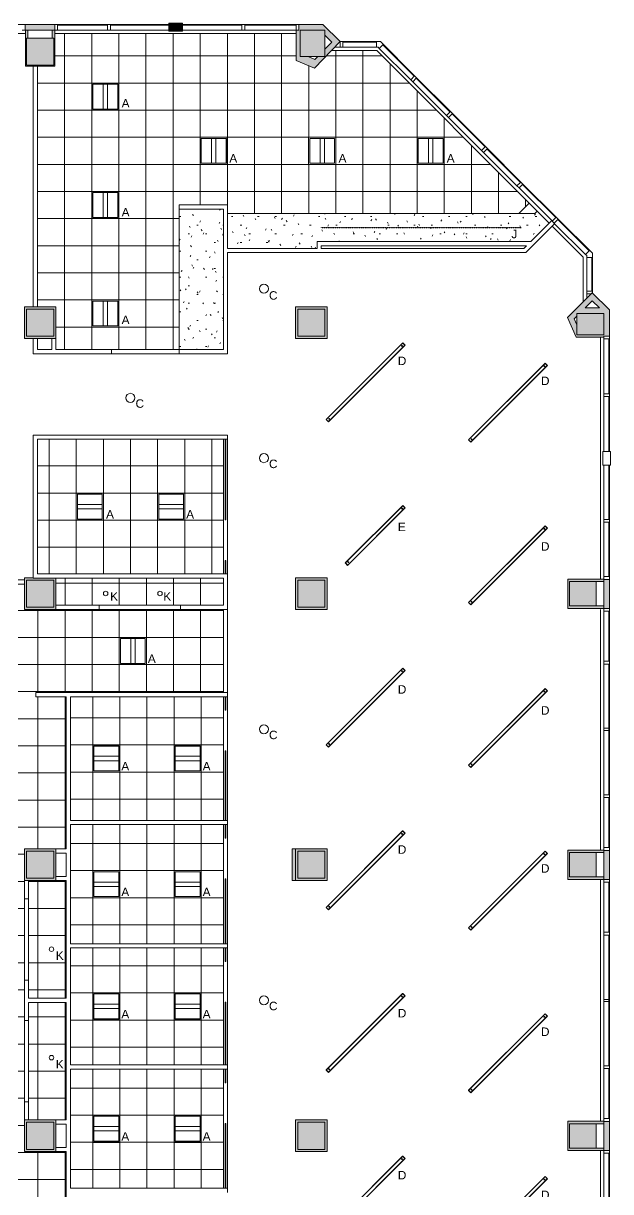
# Model space of a CAD drawing. Header units: inches. Extents: x -1101 to 2979, y -461 to 1753.
# Drawn here: x 830 to 1349, y 719 to 1753 of the extents above; entities that cross this region are included whole.
import ezdxf

# ---------------------------------------------------------------- set-up
doc = ezdxf.new("R2010")
doc.units = ezdxf.units.IN
doc.header["$MEASUREMENT"] = 0
doc.linetypes.add('Dash', pattern=[0.25, 0.125, -0.125])
for name, color, linetype, lineweight in [('820 1st St NE_04_Clean_dwg _2_', 8, 'Continuous', 9), ('A-CLNG', 13, 'Continuous', 9), ('A-CLNG-PATT', 13, 'Continuous', 9), ('A-GLAZ-CURT', 52, 'Continuous', 9), ('E-LITE-EQPM', 33, 'Continuous', 9), ('E-LITE-EQPM-HDLN', 30, 'Continuous', 9), ('E-LITE-EQPM-IDEN', 33, 'Continuous', 9), ('I-WALL', 2, 'Continuous', 13), ('IRF-COLUMN', 250, 'Continuous', 9), ('IRF-COLUMN-HATCH', 250, 'Continuous', 9), ('IRF-WALL-FULL-HT', 250, 'Continuous', 9), ('IRF-WALL-FULL-HT-HATCH', 250, 'Continuous', 9), ('IRF-WINDOW', 250, 'Continuous', 9), ('S-COLS', 52, 'Continuous', 13)]:
    doc.layers.add(name, color=color, linetype=linetype, lineweight=lineweight)
doc.styles.add('Arial', font='arial.ttf', dxfattribs={"height": 7.5})
pattern_1 = [(0, (0, 0), (30.72, 7.68), [1.267, -21.773, 1.267, -21.773, -122.88]), (0, (0, 0), (30.72, 7.68), [-46.08, 1.267, -44.813, 1.267, -21.773, -53.76]), (0, (0, 0), (30.72, 7.68), [-115.2, 1.267, -14.093, 1.267, -37.133]), (120, (11.52, 3.84), (-22.011075, 22.7643), [1.267, -21.773, 1.267, -21.773, -122.88]), (120, (11.52, 3.84), (-22.011075, 22.7643), [-46.08, 1.267, -44.813, 1.267, -21.773, -53.76]), (120, (11.52, 3.84), (-22.011075, 22.7643), [-115.2, 1.267, -14.093, 1.267, -37.133]), (240, (15.36, 19.2), (-8.708925, -30.4443), [1.267, -21.773, 1.267, -21.773, -122.88]), (240, (15.36, 19.2), (-8.708925, -30.4443), [-46.08, 1.267, -44.813, 1.267, -21.773, -53.76]), (240, (15.36, 19.2), (-8.708925, -30.4443), [-115.2, 1.267, -14.093, 1.267, -37.133])]

# ---------------------------------------------------------------- blocks, each defined once
blk = doc.blocks.new('820 1st St NE_04_Clean_dwg _2_-2559314-Reflected Ceiling Plan')
at = {"layer": 'IRF-COLUMN-HATCH'}
for points in [[(1094.7, 1723.6), (1096.4, 1723.6), (1096.4, 1746.9), (1074.5, 1746.9), (1074.5, 1723.6), (1090, 1723.6)], [(1319.4, 1477.3), (1343.3, 1477.3), (1343.3, 1496.1), (1319.4, 1496.1), (1319.4, 1486.2)], [(1319.4, 1237.3), (1336.4, 1237.3), (1336.4, 1258.8), (1312.8, 1258.8), (1312.8, 1237.3), (1318.7, 1237.3)], [(1336.4, 997.3), (1336.4, 1018.8), (1312.8, 1018.8), (1312.8, 997.3)], [(1336.4, 757.3), (1336.4, 778.8), (1312.8, 778.8), (1312.8, 757.3)]]:
    blk.add_hatch(color=256, dxfattribs=at).paths.add_polyline_path(points, flags=0)
at = {"layer": 'IRF-WALL-FULL-HT-HATCH'}
for points in [[(857.3, 1747.1), (857.3, 1752.1), (831.1, 1752.1), (831.1, 1747.1), (855, 1747.1)], [(958.4, 1746.1), (970.4, 1746.1), (970.4, 1753.1), (958.4, 1753.1), (958.4, 1747.1)], [(838.3, 1715.1), (857.3, 1715.1), (857.3, 1747.1), (855, 1747.1), (855, 1740.1), (856.4, 1740.1), (856.4, 1716.1), (832.4, 1716.1), (832.4, 1740.1), (833.5, 1740.1), (833.5, 1747.1), (831.3, 1747.1), (831.3, 1715.1), (833.6, 1715.1)], [(1311.3, 1235.1), (1343.3, 1235.1), (1343.3, 1237.3), (1312.8, 1237.3), (1312.8, 1258.8), (1343.3, 1258.8), (1343.3, 1261.1), (1311.3, 1261.1), (1311.3, 1237.3)], [(1348.3, 1235.1), (1348.3, 1260.8), (1343.3, 1260.8), (1343.3, 1235.1)], [(1070.4, 994.1), (1070.4, 1022.1), (1067.4, 1022.1), (1067.4, 994.1)], [(1343.3, 1018.8), (1343.3, 1021.1), (1311.3, 1021.1), (1311.3, 1018.8), (1336.4, 1018.8)], [(1312.8, 997.3), (1312.8, 1018.8), (1311.3, 1018.8), (1311.3, 997.3)], [(1343.3, 995.1), (1348.3, 995.1), (1348.3, 1020.8), (1343.3, 1020.8), (1343.3, 997.3)], [(1311.3, 995.1), (1343.3, 995.1), (1343.3, 997.3), (1311.3, 997.3)], [(1336.4, 778.8), (1343.3, 778.8), (1343.3, 781.1), (1311.3, 781.1), (1311.3, 778.8), (1312.8, 778.8)], [(1312.8, 757.3), (1312.8, 778.8), (1311.3, 778.8), (1311.3, 757.3)], [(1343.3, 755.1), (1348.3, 755.1), (1348.3, 780.8), (1343.3, 780.8), (1343.3, 757.3)], [(1312.8, 755.1), (1343.3, 755.1), (1343.3, 757.3), (1311.3, 757.3), (1311.3, 755.1)]]:
    blk.add_hatch(color=256, dxfattribs=at).paths.add_polyline_path(points, flags=0)
h = blk.add_hatch(color=256, dxfattribs=at)
h.paths.add_polyline_path([(1087.2, 1713.4), (1109.8, 1737), (1094.7, 1752.1), (1073.4, 1752.1), (1073.4, 1747.1), (1070.9, 1747.1), (1070.9, 1720.3), (1084.9, 1714.3)], flags=0)
h.paths.add_polyline_path([(1087.5, 1721), (1081.5, 1723.6), (1074.5, 1723.6), (1074.5, 1746.9), (1096.4, 1746.9), (1096.4, 1742.5), (1102.4, 1736.5), (1096.4, 1730.2), (1096.4, 1723.6), (1090, 1723.6)], flags=0)
h = blk.add_hatch(color=256, dxfattribs=at)
h.paths.add_polyline_path([(1319.4, 1475.1), (1343.3, 1475.1), (1343.3, 1476.2), (1348.3, 1476.2), (1348.3, 1499.3), (1333, 1514.5), (1311.2, 1492.7), (1318.7, 1475.1)], flags=0)
h.paths.add_polyline_path([(1343.3, 1477.3), (1319.4, 1477.3), (1319.4, 1486.2), (1317.1, 1491.5), (1319.4, 1493.8), (1319.4, 1496.1), (1343.3, 1496.1), (1343.3, 1486.2)], flags=0)
h.paths.add_polyline_path([(1326.7, 1501.1), (1333, 1507.4), (1339.4, 1501.1), (1327, 1501.1)], flags=0)
h = blk.add_hatch(color=256, dxfattribs=at)
h.paths.add_polyline_path([(856.4, 1474.1), (858.4, 1474.1), (858.4, 1502.1), (830.4, 1502.1), (830.4, 1474.1), (854.7, 1474.1)], flags=0)
h.paths.add_polyline_path([(856.4, 1476.1), (832.4, 1476.1), (832.4, 1500.1), (856.4, 1500.1)], flags=0)
h = blk.add_hatch(color=256, dxfattribs=at)
h.paths.add_polyline_path([(1072.4, 1474.1), (1098.4, 1474.1), (1098.4, 1502.1), (1070.4, 1502.1), (1070.4, 1474.1)], flags=0)
h.paths.add_polyline_path([(1096.4, 1476.1), (1072.4, 1476.1), (1072.4, 1500.1), (1096.4, 1500.1)], flags=0)
h = blk.add_hatch(color=256, dxfattribs=at)
h.paths.add_polyline_path([(830.4, 1234.1), (858.4, 1234.1), (858.4, 1261.8), (838.3, 1261.8), (838.3, 1262.1), (830.4, 1262.1), (830.4, 1236.1)], flags=0)
h.paths.add_polyline_path([(832.4, 1236.1), (832.4, 1260.1), (856.4, 1260.1), (856.4, 1236.1)], flags=0)
h = blk.add_hatch(color=256, dxfattribs=at)
h.paths.add_polyline_path([(1072.4, 1234.1), (1098.4, 1234.1), (1098.4, 1262.1), (1070.4, 1262.1), (1070.4, 1234.1)], flags=0)
h.paths.add_polyline_path([(1096.4, 1236.1), (1072.4, 1236.1), (1072.4, 1260.1), (1096.4, 1260.1), (1096.4, 1236.6)], flags=0)
h = blk.add_hatch(color=256, dxfattribs=at)
h.paths.add_polyline_path([(856.4, 994.1), (858.4, 994.1), (858.4, 1022.1), (830.4, 1022.1), (830.4, 994.1), (834.2, 994.1)], flags=0)
h.paths.add_polyline_path([(832.4, 996.1), (832.4, 1020.1), (856.4, 1020.1), (856.4, 996.1)], flags=0)
h = blk.add_hatch(color=256, dxfattribs=at)
h.paths.add_polyline_path([(1072.4, 994.1), (1098.4, 994.1), (1098.4, 1022.1), (1070.4, 1022.1), (1070.4, 994.1)], flags=0)
h.paths.add_polyline_path([(1096.4, 996.1), (1072.4, 996.1), (1072.4, 1020.1), (1096.4, 1020.1)], flags=0)
h = blk.add_hatch(color=256, dxfattribs=at)
h.paths.add_polyline_path([(830.4, 754.1), (858.4, 754.1), (858.4, 782.1), (830.4, 782.1), (830.4, 756.1)], flags=0)
h.paths.add_polyline_path([(856.4, 756.1), (832.4, 756.1), (832.4, 780.1), (856.4, 780.1), (856.4, 777.6)], flags=0)
h = blk.add_hatch(color=256, dxfattribs=at)
h.paths.add_polyline_path([(1098.4, 754.1), (1098.4, 782.1), (1070.4, 782.1), (1070.4, 754.1), (1096.4, 754.1)], flags=0)
h.paths.add_polyline_path([(1096.4, 756.1), (1072.4, 756.1), (1072.4, 780.1), (1096.4, 780.1), (1096.4, 777.6)], flags=0)
at = {"layer": 'IRF-COLUMN', "flags": 128}
for points in [[(1096.4, 1723.6), (1096.4, 1746.9), (1074.5, 1746.9), (1074.5, 1723.6)], [(1319.4, 1496.1), (1319.4, 1477.3), (1343.3, 1477.3), (1343.3, 1496.1)], [(1312.8, 1258.8), (1312.8, 1237.3), (1336.4, 1237.3), (1336.4, 1258.8)], [(1336.4, 1018.8), (1312.8, 1018.8), (1312.8, 997.3), (1336.4, 997.3)], [(1336.4, 778.8), (1312.8, 778.8), (1312.8, 757.3), (1336.4, 757.3)]]:
    blk.add_lwpolyline(points, close=True, dxfattribs=at)
at = {"layer": 'IRF-WALL-FULL-HT'}
for p, q in [((833.5, 1740.1), (833.5, 1747.1)), ((855, 1747.1), (855, 1740.1)), ((1235.2, 1640.2), (1238.1, 1637.4)), ((842, 1474.1), (854.7, 1474.1)), ((1336.4, 1258.8), (1343.3, 1258.8)), ((1343.3, 1237.3), (1336.4, 1237.3)), ((858.4, 997.8), (858.4, 1018.3)), ((1343.3, 997.3), (1336.4, 997.3)), ((858.4, 757.8), (858.4, 778.3)), ((1343.3, 757.3), (1336.4, 757.3))]:
    blk.add_line(p, q, dxfattribs=at)
at = {"layer": 'IRF-WALL-FULL-HT', "flags": 128}
for points in [[(857.3, 1744.1), (857.3, 1752.1), (831.1, 1752.1), (831.1, 1747.1), (831.3, 1747.1), (833.5, 1747.1), (857.3, 1747.1)], [(1073.4, 1752.1), (1073.4, 1747.1), (1070.9, 1747.1), (1070.9, 1744.1)], [(1102.1, 1729), (1109.8, 1736.9), (1094.7, 1752.1), (1073.4, 1752.1)], [(831.3, 1747.1), (831.3, 1715.1), (838.3, 1715.1)], [(1096.4, 1742.5), (1102.4, 1736.5), (1096.4, 1730.2)], [(1105, 1732), (1109.8, 1732), (1109.8, 1736.9)], [(1090, 1723.6), (1087.5, 1721), (1081.5, 1723.6)], [(838.3, 1502.1), (830.4, 1502.1), (830.4, 1474.1), (838.3, 1474.1)], [(1319.4, 1486.2), (1317.1, 1491.5), (1319.4, 1493.8)], [(838.3, 1262.1), (830.4, 1262.1), (830.4, 1260.4)], [(1343.3, 1260.8), (1343.3, 1261.1), (1311.3, 1261.1), (1311.3, 1235.1), (1348.3, 1235.1), (1348.3, 1260.8), (1343.3, 1260.8), (1343.3, 1235.1), (1343.3, 1234.1)], [(1070.4, 1022.1), (1067.4, 1022.1), (1067.4, 994.1), (1070.4, 994.1)], [(1343.3, 1020.8), (1343.3, 1021.1), (1311.3, 1021.1), (1311.3, 995.1), (1348.3, 995.1), (1348.3, 1020.8), (1343.3, 1020.8), (1343.3, 1018.8), (1336.4, 1018.8)], [(1343.3, 1018.8), (1343.3, 997.3), (1343.3, 995.1)], [(1343.3, 780.8), (1343.3, 781.1), (1311.3, 781.1), (1311.3, 755.1), (1348.3, 755.1), (1348.3, 780.8), (1343.3, 780.8), (1343.3, 778.8)], [(1336.4, 778.8), (1343.3, 778.8), (1343.3, 757.3), (1343.3, 755.1)]]:
    blk.add_lwpolyline(points, dxfattribs=at)
for points in [[(970.4, 1753.1), (958.4, 1753.1), (958.4, 1746.1), (970.4, 1746.1)], [(1318.7, 1475.1), (1343.3, 1475.1), (1343.3, 1476.2), (1348.3, 1476.2), (1348.3, 1499.3), (1333, 1514.5), (1311.2, 1492.7)], [(1098.4, 1502.1), (1070.4, 1502.1), (1070.4, 1474.1), (1098.4, 1474.1)], [(1333, 1507.4), (1339.4, 1501.1), (1326.7, 1501.1)], [(1098.4, 1262.1), (1070.4, 1262.1), (1070.4, 1234.1), (1098.4, 1234.1)], [(1343.3, 1126.9), (1343.3, 1128.9), (1347.8, 1128.9), (1347.8, 1126.9)], [(1098.4, 1022.1), (1070.4, 1022.1), (1070.4, 994.1), (1098.4, 994.1)], [(1343.3, 886.9), (1343.3, 888.9), (1347.8, 888.9), (1347.8, 886.9)], [(1098.4, 782.1), (1070.4, 782.1), (1070.4, 754.1), (1098.4, 754.1)]]:
    blk.add_lwpolyline(points, close=True, dxfattribs=at)
at = {"layer": 'IRF-WINDOW'}
for p, q in [((859.8, 1751.6), (904, 1751.6)), ((906.5, 1751.6), (958.4, 1751.6)), ((970.4, 1752.1), (1023, 1752.1)), ((970.4, 1751.6), (1023, 1751.6)), ((1025.5, 1751.6), (1070.9, 1751.6)), ((617.3, 1744.1), (831.3, 1744.1)), ((906.5, 1747.1), (958.4, 1747.1)), ((970.4, 1747.1), (1023, 1747.1)), ((1112.3, 1736.5), (1142, 1736.5)), ((1147.7, 1734.1), (1175.5, 1706.3)), ((1177.2, 1704.6), (1207.1, 1674.7)), ((1207.5, 1675), (1177.6, 1704.9)), ((1208.9, 1672.9), (1238.2, 1643.6)), ((1238.6, 1643.9), (1209.3, 1673.3)), ((1240, 1641.8), (1269.6, 1612.2)), ((1297.1, 1578.4), (1268.2, 1607.3)), ((1271.4, 1610.5), (1300.7, 1581.1)), ((1301.1, 1581.5), (1271.7, 1610.8)), ((1284.3, 1586.9), (1277.3, 1593.9)), ((1302.5, 1579.4), (1330.2, 1551.6)), ((1328.1, 1545.9), (1333.1, 1545.9)), ((1332.6, 1545.9), (1332.6, 1516.1)), ((1333.1, 1516.1), (1328.1, 1516.1)), ((1328.1, 1513.6), (1332.1, 1513.6)), ((1340.3, 1261.1), (1340.3, 1475.1)), ((1347.8, 1473.7), (1347.8, 1425.1)), ((1345.5, 1425.1), (1346, 1425.1)), ((1346, 1422.6), (1345.5, 1422.6)), ((1347.8, 1422.6), (1347.8, 1373.9)), ((1347.8, 1361.9), (1347.8, 1313.9)), ((1348.3, 1263.3), (1348.3, 1361.9)), ((1345.5, 1313.9), (1346, 1313.9)), ((1346, 1311.4), (1345.5, 1311.4)), ((1347.8, 1311.4), (1347.8, 1263.3)), ((1340.3, 1021.1), (1340.3, 1234.1)), ((1347.8, 1232.6), (1347.8, 1188.3)), ((1347.8, 1185.8), (1347.8, 1070.1)), ((1348.3, 1070.1), (1348.3, 1185.8)), ((1347.8, 1067.6), (1347.8, 1023.3)), ((1348.3, 1023.3), (1348.3, 1067.6)), ((1345.5, 1023.3), (1346, 1023.3)), ((1340.3, 781.1), (1340.3, 995.1)), ((1347.8, 992.6), (1347.8, 948.3)), ((1347.8, 945.8), (1347.8, 830.1)), ((1348.3, 830.1), (1348.3, 945.8)), ((1347.8, 827.6), (1347.8, 783.3)), ((1348.3, 783.3), (1348.3, 827.6)), ((1340.3, 541.1), (1340.3, 755.1)), ((1347.8, 752.6), (1347.8, 704.5))]:
    blk.add_line(p, q, dxfattribs=at)
at = {"layer": 'IRF-WINDOW', "flags": 128}
for points in [[(828.6, 1747.1), (831.1, 1747.1), (831.1, 1752.1), (828.6, 1752.1), (779.4, 1752.1), (776.9, 1752.1), (776.9, 1747.1), (779.4, 1747.1), (779.4, 1752.1)], [(859.8, 1752.1), (857.3, 1752.1), (857.3, 1747.1), (859.8, 1747.1), (859.8, 1752.1), (904, 1752.1), (906.5, 1752.1), (958.4, 1752.1)], [(859.8, 1747.1), (904, 1747.1), (904, 1752.1)], [(904, 1747.1), (906.5, 1747.1), (906.5, 1752.1)], [(1070.9, 1747.1), (1073.4, 1747.1), (1073.4, 1752.1), (1070.9, 1752.1), (1025.5, 1752.1), (1023, 1752.1), (1023, 1747.1), (1025.5, 1747.1), (1025.5, 1752.1)], [(1025.5, 1747.1), (1070.9, 1747.1), (1070.9, 1752.1)], [(1142, 1737), (1142, 1732), (1143.5, 1732), (1144.5, 1730.9), (1148.1, 1734.5), (1144.5, 1730.9), (1143.5, 1732), (1105, 1732)], [(1175.8, 1706.7), (1145.6, 1737), (1112.3, 1737)], [(1172.3, 1703.2), (1175.8, 1706.7), (1177.6, 1704.9), (1174.1, 1701.4), (1172.3, 1703.2), (1144.5, 1730.9)], [(1203.9, 1671.5), (1207.5, 1675), (1209.3, 1673.3), (1205.7, 1669.7), (1203.9, 1671.5), (1174.1, 1701.4)], [(1240.4, 1642.2), (1238.6, 1643.9), (1235.1, 1640.4), (1205.7, 1669.7)], [(1266.4, 1609.1), (1269.9, 1612.6), (1271.7, 1610.8), (1268.2, 1607.3), (1266.4, 1609.1), (1236.8, 1638.6), (1235.1, 1640.4)], [(1269.9, 1612.6), (1240.4, 1642.2), (1236.8, 1638.6)], [(1297.5, 1577.9), (1301.1, 1581.5), (1302.8, 1579.7), (1299.3, 1576.2)], [(1325.1, 1506.6), (1325.1, 1546.1), (1297.6, 1573.6)], [(1328.1, 1509.6), (1328.1, 1516.1), (1328.1, 1545.9), (1328.1, 1547.4), (1327, 1548.4), (1330.6, 1552), (1327, 1548.4), (1299.7, 1575.7)], [(1333.1, 1514.5), (1333.1, 1516.1), (1333.1, 1549.5), (1302.8, 1579.7)], [(1348.3, 1473.7), (1348.3, 1476.2), (1343.3, 1476.2), (1343.3, 1473.7), (1343.3, 1373.9)], [(1348.3, 1373.9), (1348.3, 1473.7), (1343.3, 1473.7)], [(1343.3, 1263.3), (1343.3, 1260.8), (1348.3, 1260.8), (1348.3, 1263.3), (1343.3, 1263.3), (1343.3, 1361.9)], [(1348.3, 1232.6), (1348.3, 1235.1), (1343.3, 1235.1), (1343.3, 1232.6), (1343.3, 1188.3), (1343.3, 1185.8), (1348.3, 1185.8), (1348.3, 1188.3), (1343.3, 1188.3)], [(1348.3, 1188.3), (1348.3, 1232.6), (1343.3, 1232.6)], [(1343.3, 1070.1), (1348.3, 1070.1), (1348.3, 1067.6), (1343.3, 1067.6), (1343.3, 1070.1), (1343.3, 1185.8)], [(1343.3, 1023.3), (1343.3, 1020.8), (1348.3, 1020.8), (1348.3, 1023.3), (1343.3, 1023.3), (1343.3, 1067.6)], [(1348.3, 992.6), (1348.3, 995.1), (1343.3, 995.1), (1343.3, 992.6), (1343.3, 948.3), (1343.3, 945.8), (1348.3, 945.8), (1348.3, 948.3), (1343.3, 948.3)], [(1348.3, 948.3), (1348.3, 992.6), (1343.3, 992.6)], [(1343.3, 830.1), (1348.3, 830.1), (1348.3, 827.6), (1343.3, 827.6), (1343.3, 830.1), (1343.3, 945.8)], [(1343.3, 783.3), (1343.3, 780.8), (1348.3, 780.8), (1348.3, 783.3), (1343.3, 783.3), (1343.3, 827.6)], [(1348.3, 752.6), (1348.3, 755.1), (1343.3, 755.1), (1343.3, 752.6), (1343.3, 653.9)], [(1348.3, 653.9), (1348.3, 752.6), (1343.3, 752.6)]]:
    blk.add_lwpolyline(points, dxfattribs=at)
for points in [[(1109.8, 1732), (1112.3, 1732), (1112.3, 1737), (1109.8, 1737)], [(1343.3, 1425.1), (1343.3, 1422.6), (1348.3, 1422.6), (1348.3, 1425.1)], [(1342.3, 1373.9), (1342.3, 1361.9), (1349.3, 1361.9), (1349.3, 1373.9)], [(1343.3, 1313.9), (1343.3, 1311.4), (1348.3, 1311.4), (1348.3, 1313.9)]]:
    blk.add_lwpolyline(points, close=True, dxfattribs=at)
blk = doc.blocks.new('System Panel - Glazed-2610438-Reflected Ceiling Plan')
at = {"layer": 'A-GLAZ-CURT', "color": 10, "lineweight": 20}
for p, q in [((-28.7, -0.3), (-28.7, 0.2)), ((-28.7, 0.2), (28.7, 0.2)), ((28.7, 0.2), (28.7, -0.3)), ((28.7, -0.3), (-28.7, -0.3))]:
    blk.add_line(p, q, dxfattribs=at)
blk = doc.blocks.new('System Panel - Glazed-2610409-Reflected Ceiling Plan')
at = {"layer": 'A-GLAZ-CURT', "color": 10, "lineweight": 20}
for p, q in [((-30.75, -0.25), (-30.75, 0.25)), ((-30.75, 0.25), (30.75, 0.25)), ((30.75, 0.25), (30.75, -0.25)), ((30.75, -0.25), (-30.75, -0.25))]:
    blk.add_line(p, q, dxfattribs=at)
blk = doc.blocks.new('System Panel - Glazed-2610328-Reflected Ceiling Plan')
at = {"layer": 'A-GLAZ-CURT', "color": 10, "lineweight": 20}
for p, q in [((-6, -0.25), (-6, 0.25)), ((-6, 0.25), (6, 0.25)), ((6, 0.25), (6, -0.25)), ((6, -0.25), (-6, -0.25))]:
    blk.add_line(p, q, dxfattribs=at)
blk = doc.blocks.new('System Panel - Glazed-2610476-Reflected Ceiling Plan')
at = {"layer": 'A-GLAZ-CURT', "color": 10, "lineweight": 20}
for p, q in [((-27.8, -0.2), (-27.8, 0.3)), ((-27.8, 0.3), (27.8, 0.3)), ((27.8, 0.3), (27.8, -0.2)), ((27.8, -0.2), (-27.8, -0.2))]:
    blk.add_line(p, q, dxfattribs=at)
blk = doc.blocks.new('Concrete-Square-Column - 24 x 24-2599265-Reflected Ceiling Plan')
at = {"layer": 'S-COLS', "lineweight": 9}
blk.add_hatch(color=55, dxfattribs=at).paths.add_polyline_path([(-1, -12), (12, -12), (12, 12), (-12, 12), (-12, -12)], flags=0)
at = {"layer": 'S-COLS', "color": 10, "lineweight": 20}
for p, q in [((-12, 12), (12, 12)), ((-12, -12), (-12, 12)), ((12, 12), (12, -12)), ((12, -12), (-12, -12))]:
    blk.add_line(p, q, dxfattribs=at)
blk = doc.blocks.new('LED Flexible Strip - New Accenture N-2902728-Reflected Ceiling Plan')
at = {"layer": 'E-LITE-EQPM-HDLN', "linetype": 'Dash', "lineweight": 20}
for p, q in [((-24, 0), (-24, -0.2)), ((-24, 0), (152.9, 0)), ((-24, -0.2), (152.9, -0.2)), ((152.9, -0.2), (152.9, 0))]:
    blk.add_line(p, q, dxfattribs=at)
blk = doc.blocks.new('Linear - Suspended - New - 8_ Accenture D-2672256-Reflected Ceiling Plan')
at = {"layer": 'E-LITE-EQPM', "lineweight": 20}
for p, q in [((-48, -1.5), (-48, 1.5)), ((-48, 1.5), (48, 1.5)), ((-47.8, 1.4), (-47.8, -1.4)), ((47.8, 1.4), (-47.8, 1.4)), ((47.8, -1.4), (47.8, 1.4)), ((48, 1.5), (48, -1.5)), ((48, -1.5), (-48, -1.5)), ((-47.8, -1.4), (47.8, -1.4))]:
    blk.add_line(p, q, dxfattribs=at)
for centre, radius in [((-45.6, 0), 0.379), ((45.6, 0), 0.378)]:
    blk.add_circle(centre, radius, dxfattribs=at)
blk = doc.blocks.new('Linear - Suspended - New - 6_ Accenture E-2672748-Reflected Ceiling Plan')
at = {"layer": 'E-LITE-EQPM', "lineweight": 20}
for p, q in [((-36, -1.5), (-36, 1.5)), ((-36, 1.5), (36, 1.5)), ((-35.8, 1.4), (-35.8, -1.4)), ((35.8, 1.4), (-35.8, 1.4)), ((35.8, -1.4), (35.8, 1.4)), ((36, 1.5), (36, -1.5)), ((36, -1.5), (-36, -1.5)), ((-35.8, -1.4), (35.8, -1.4))]:
    blk.add_line(p, q, dxfattribs=at)
for centre, radius in [((-33.6, 0), 0.379), ((33.6, 0), 0.378)]:
    blk.add_circle(centre, radius, dxfattribs=at)
blk = doc.blocks.new('Rectangular Ceiling Light - Recessed - New 2_x2_ - BASKET Accenture G-2672686-Reflected Ceiling Plan')
at = {"layer": 'E-LITE-EQPM', "lineweight": 20}
for p, q in [((-12.7, -14.3), (-12.7, 9.7)), ((-12.7, 9.7), (11.3, 9.7)), ((-11.7, -13.3), (-11.7, 8.7)), ((-11.7, 8.7), (10.3, 8.7)), ((10.3, 8.7), (10.3, -13.3)), ((11.3, 9.7), (11.3, -14.3)), ((10.3, -0.4), (-11.7, -0.4)), ((10.3, -4.3), (-11.7, -4.3)), ((11.3, -14.3), (-12.7, -14.3)), ((10.3, -13.3), (-11.7, -13.3))]:
    blk.add_line(p, q, dxfattribs=at)
blk = doc.blocks.new('Pendant - Suspended - New 8_ Accenture C-2671592-Reflected Ceiling Plan')
at = {"layer": 'E-LITE-EQPM', "lineweight": 20}
blk.add_circle((0, 0), 4, dxfattribs=at)
blk = doc.blocks.new('System Panel - Glazed-2882361-Reflected Ceiling Plan')
at = {"layer": 'A-GLAZ-CURT', "color": 10, "lineweight": 20}
for p, q in [((-6, -0.25), (-6, 0.25)), ((-6, 0.25), (6, 0.25)), ((6, 0.25), (6, -0.25)), ((6, -0.25), (-6, -0.25))]:
    blk.add_line(p, q, dxfattribs=at)
blk = doc.blocks.new('System Panel - Glazed-2883163-Reflected Ceiling Plan')
at = {"layer": 'A-GLAZ-CURT', "color": 10, "lineweight": 20}
for p, q in [((-35.6, -0.2), (-35.6, 0.3)), ((-35.6, 0.3), (35.6, 0.3)), ((35.6, 0.3), (35.6, -0.2)), ((35.6, -0.2), (-35.6, -0.2))]:
    blk.add_line(p, q, dxfattribs=at)
blk = doc.blocks.new('Can Downlight - Recessed - New 4_ Accenture K-2922301-Reflected Ceiling Plan')
at = {"layer": 'E-LITE-EQPM', "lineweight": 20}
for start, end in [(360, 180), (180, 360)]:
    blk.add_arc((0, 0), 2, start, end, dxfattribs=at)

msp = doc.modelspace()

# ---------------------------------------------------------------- hatches: boundary and pattern name
at = {"layer": 'A-CLNG-PATT', "lineweight": 13}
h = msp.add_hatch(dxfattribs=at)
h.set_pattern_fill('FP_28', color=256, style=0, pattern_type=2)
h.set_pattern_definition([(0, (1058.037, 1604.17), (0, -24), []), (270, (1058.037, 1604.17), (-24, -1e-15), [])])
h.paths.add_polyline_path([(914, 1464.3), (967.5, 1464.3), (967.5, 1592.4), (1010.3, 1592.4), (1010.3, 1584.8), (1268.1, 1584.8), (1277.3, 1593.9), (1142.3, 1729), (1102.1, 1729), (1087.2, 1713.4), (1070.9, 1720.3), (1070.9, 1744.1), (857.3, 1744.1), (857.3, 1715.1), (842, 1715.1), (842, 1502.1), (858.4, 1502.1), (858.4, 1464.3), (907.5, 1464.3)], flags=0)
h.paths.add_polyline_path([(914, 1484.2), (890, 1484.2), (890, 1508.2), (914, 1508.2), (914, 1500.1)], flags=0)
h.paths.add_polyline_path([(890, 1580.2), (890, 1604.2), (914, 1604.2), (914, 1580.2)], flags=0)
h.paths.add_polyline_path([(986, 1628.2), (986, 1652.2), (1010, 1652.2), (1010, 1628.2), (988.6, 1628.2)], flags=0)
h.paths.add_polyline_path([(1178, 1628.2), (1178, 1652.2), (1202, 1652.2), (1202, 1628.2)], flags=0)
h.paths.add_polyline_path([(1087.2, 1628.2), (1082, 1628.2), (1082, 1652.2), (1106, 1652.2), (1106, 1628.2), (1087.5, 1628.2)], flags=0)
h.paths.add_polyline_path([(890, 1676.2), (890, 1700.2), (914, 1700.2), (914, 1676.2)], flags=0)
h = msp.add_hatch(dxfattribs=at)
h.set_pattern_fill('FP_26', color=256, style=0, pattern_type=2)
h.set_pattern_definition(pattern_1)
h.paths.add_polyline_path([(967.5, 1464.3), (1006.5, 1464.3), (1006.5, 1588.7), (967.5, 1588.7), (967.5, 1466.2)], flags=0)
h = msp.add_hatch(dxfattribs=at)
h.set_pattern_fill('FP_26', color=256, style=0, pattern_type=2)
h.set_pattern_definition(pattern_1)
h.paths.add_polyline_path([(1010.5, 1553.8), (1089.4, 1553.8), (1089.4, 1559.8), (1278.5, 1559.8), (1295, 1576.3), (1284.3, 1586.9), (1282.3, 1584.8), (1010.3, 1584.8), (1010.3, 1553.8)], flags=0)
h = msp.add_hatch(dxfattribs=at)
h.set_pattern_fill('FP_11', color=256, style=0, pattern_type=2)
h.set_pattern_definition([(90, (972.287, 1385.17), (24, -1e-15), []), (0, (972.287, 1385.17), (0, -24), [])])
h.paths.add_polyline_path([(861.9, 1265.6), (1006.5, 1265.6), (1006.5, 1384.8), (842, 1384.8), (842, 1265.6), (858.4, 1265.6)], flags=0)
h.paths.add_polyline_path([(972.3, 1313.2), (948.3, 1313.2), (948.3, 1337.2), (972.3, 1337.2), (972.3, 1326.4)], flags=0)
h.paths.add_polyline_path([(900.3, 1313.2), (876.3, 1313.2), (876.3, 1337.2), (900.3, 1337.2)], flags=0)
h = msp.add_hatch(dxfattribs=at)
h.set_pattern_fill('FP_23', color=256, style=0, pattern_type=2)
h.set_pattern_definition([(0, (194.412, 489.34), (0, -24), []), (270, (194.412, 489.34), (-24, -1e-15), [])])
h.paths.add_polyline_path([(818.4, 608.4), (867.5, 608.4), (867.5, 754.1), (830.4, 754.1), (830.4, 1022.1), (867.5, 1022.1), (867.5, 1156.9), (840.5, 1156.9), (840.5, 1160.6), (1006.5, 1160.6), (1006.5, 1234.1), (830.4, 1234.1), (830.4, 1256.6), (713.4, 1256.6), (713.4, 1196.2), (782.4, 1196.2), (782.4, 756.1), (713.4, 756.1), (713.4, 695.7), (756.9, 695.7), (756.9, 608.4), (804.9, 608.4)], flags=0)
h.paths.add_polyline_path([(818.4, 633.3), (794.4, 633.3), (794.4, 657.3), (818.4, 657.3)], flags=0)
h.paths.add_polyline_path([(818.4, 729.3), (794.4, 729.3), (794.4, 753.3), (818.4, 753.3), (818.4, 742.1)], flags=0)
h.paths.add_polyline_path([(867.3, 782.1), (867.5, 782.1), (867.5, 886.2), (834.2, 886.2), (834.2, 782.1), (858.4, 782.1)], flags=0)
h.paths.add_polyline_path([(804.9, 849.3), (794.4, 849.3), (794.4, 873.3), (818.4, 873.3), (818.4, 849.3)], flags=0)
h.paths.add_polyline_path([(834.2, 889.9), (867.5, 889.9), (867.5, 994.1), (834.2, 994.1), (834.2, 906)], flags=0)
h.paths.add_polyline_path([(804.2, 969.3), (794.4, 969.3), (794.4, 993.3), (818.4, 993.3), (818.4, 969.3), (804.9, 969.3)], flags=0)
h.paths.add_polyline_path([(818.4, 1089.3), (794.4, 1089.3), (794.4, 1113.3), (818.4, 1113.3)], flags=0)
h.paths.add_polyline_path([(938.4, 1185.3), (914.4, 1185.3), (914.4, 1209.3), (938.4, 1209.3), (938.4, 1186.9)], flags=0)
h.paths.add_polyline_path([(804.9, 1209.3), (794.4, 1209.3), (794.4, 1233.3), (818.4, 1233.3), (818.4, 1209.3), (805.7, 1209.3)], flags=0)
h.paths.add_polyline_path([(941.2, 1237.8), (1006.5, 1237.8), (1006.5, 1261.8), (858.4, 1261.8), (858.4, 1237.8), (896.5, 1237.8)], flags=0)
h = msp.add_hatch(dxfattribs=at)
h.set_pattern_fill('FP_5', color=256, style=0, pattern_type=2)
h.set_pattern_definition([(180, (938.912, 1090.117), (3e-15, 24), []), (90, (938.912, 1090.117), (24, -1e-15), [])])
h.paths.add_polyline_path([(871.3, 1047.4), (1006.5, 1047.4), (1006.5, 1156.9), (871.3, 1156.9), (871.3, 1058.6)], flags=0)
h.paths.add_polyline_path([(986.9, 1090.1), (962.9, 1090.1), (962.9, 1114.1), (986.9, 1114.1), (986.9, 1102.9)], flags=0)
h.paths.add_polyline_path([(914.9, 1090.1), (890.9, 1090.1), (890.9, 1114.1), (914.9, 1114.1)], flags=0)
h = msp.add_hatch(dxfattribs=at)
h.set_pattern_fill('FP_4', color=256, style=0, pattern_type=2)
h.set_pattern_definition([(180, (938.912, 978.888), (3e-15, 24), []), (90, (938.912, 978.888), (24, -1e-15), [])])
h.paths.add_polyline_path([(941.2, 938.2), (1006.5, 938.2), (1006.5, 1043.6), (871.3, 1043.6), (871.3, 938.2), (871.6, 938.2)], flags=0)
h.paths.add_polyline_path([(986.9, 978.9), (962.9, 978.9), (962.9, 1002.9), (986.9, 1002.9), (986.9, 987.6)], flags=0)
h.paths.add_polyline_path([(914.9, 978.9), (890.9, 978.9), (890.9, 1002.9), (914.9, 1002.9)], flags=0)
h = msp.add_hatch(dxfattribs=at)
h.set_pattern_fill('FP_3', color=256, style=0, pattern_type=2)
h.set_pattern_definition([(180, (938.912, 870.617), (3e-15, 24), []), (90, (938.912, 870.617), (24, -1e-15), [])])
h.paths.add_polyline_path([(941.2, 830.8), (1006.5, 830.8), (1006.5, 934.4), (871.3, 934.4), (871.3, 830.8), (907.2, 830.8)], flags=0)
h.paths.add_polyline_path([(962.9, 870.6), (962.9, 894.6), (986.9, 894.6), (986.9, 870.6)], flags=0)
h.paths.add_polyline_path([(914.9, 870.6), (890.9, 870.6), (890.9, 894.6), (914.9, 894.6), (914.9, 871.3)], flags=0)
h = msp.add_hatch(dxfattribs=at)
h.set_pattern_fill('FP_2', color=256, style=0, pattern_type=2)
h.set_pattern_definition([(180, (938.912, 762.346), (3e-15, 24), []), (90, (938.912, 762.346), (24, -1e-15), [])])
h.paths.add_polyline_path([(941.2, 721.6), (1006.5, 721.6), (1006.5, 827.1), (871.3, 827.1), (871.3, 721.6), (890.9, 721.6)], flags=0)
h.paths.add_polyline_path([(962.9, 762.3), (962.9, 786.3), (986.9, 786.3), (986.9, 762.3)], flags=0)
h.paths.add_polyline_path([(890.9, 762.3), (890.9, 786.3), (914.9, 786.3), (914.9, 762.3)], flags=0)

# ---------------------------------------------------------------- linework, layer by layer
at = {"layer": 'A-CLNG', "lineweight": 13}
for p, q in [((857.3, 1715.1), (857.3, 1744.1)), ((857.3, 1744.1), (1070.9, 1744.1)), ((1070.9, 1744.1), (1070.9, 1720.3)), ((1087.2, 1713.4), (1102.1, 1729)), ((1102.1, 1729), (1142.3, 1729)), ((1142.3, 1729), (1277.3, 1593.9)), ((1070.9, 1720.3), (1087.2, 1713.4)), ((842, 1715.1), (857.3, 1715.1)), ((890, 1700.2), (890, 1676.2)), ((914, 1700.2), (890, 1700.2)), ((914, 1676.2), (914, 1700.2)), ((890, 1676.2), (914, 1676.2)), ((986, 1652.2), (986, 1628.2)), ((1010, 1652.2), (986, 1652.2)), ((1010, 1628.2), (1010, 1652.2)), ((1082, 1652.2), (1082, 1628.2)), ((1106, 1652.2), (1082, 1652.2)), ((1106, 1628.2), (1106, 1652.2)), ((1178, 1652.2), (1178, 1628.2)), ((1202, 1652.2), (1178, 1652.2)), ((1202, 1628.2), (1202, 1652.2)), ((986, 1628.2), (1010, 1628.2)), ((1082, 1628.2), (1106, 1628.2)), ((1178, 1628.2), (1202, 1628.2)), ((890, 1604.2), (890, 1580.2)), ((914, 1604.2), (890, 1604.2)), ((914, 1580.2), (914, 1604.2)), ((1277.3, 1593.9), (1268.1, 1584.8)), ((967.5, 1464.3), (967.5, 1588.7)), ((1010.3, 1584.8), (1282.3, 1584.8)), ((1282.3, 1584.8), (1284.3, 1586.9)), ((1284.3, 1586.9), (1295, 1576.3)), ((890, 1580.2), (914, 1580.2)), ((858.4, 1502.1), (842, 1502.1)), ((858.4, 1474.1), (858.4, 1502.1)), ((890, 1508.2), (890, 1484.2)), ((914, 1508.2), (890, 1508.2)), ((914, 1484.2), (914, 1508.2)), ((890, 1484.2), (914, 1484.2)), ((900.3, 1337.2), (876.3, 1337.2)), ((876.3, 1337.2), (876.3, 1313.2)), ((900.3, 1313.2), (900.3, 1337.2)), ((972.3, 1337.2), (948.3, 1337.2)), ((948.3, 1337.2), (948.3, 1313.2)), ((972.3, 1313.2), (972.3, 1337.2)), ((876.3, 1313.2), (900.3, 1313.2)), ((948.3, 1313.2), (972.3, 1313.2)), ((830.4, 1256.6), (830.4, 1234.1)), ((858.4, 1237.8), (858.4, 1261.8)), ((830.4, 1234.1), (858.4, 1234.1)), ((914.4, 1209.3), (914.4, 1185.3)), ((938.4, 1209.3), (914.4, 1209.3)), ((938.4, 1185.3), (938.4, 1209.3)), ((914.4, 1185.3), (938.4, 1185.3)), ((914.9, 1114.1), (890.9, 1114.1)), ((890.9, 1114.1), (890.9, 1090.1)), ((914.9, 1090.1), (914.9, 1114.1)), ((986.9, 1114.1), (962.9, 1114.1)), ((962.9, 1114.1), (962.9, 1090.1)), ((986.9, 1090.1), (986.9, 1114.1)), ((890.9, 1090.1), (914.9, 1090.1)), ((962.9, 1090.1), (986.9, 1090.1)), ((858.4, 1022.1), (830.4, 1022.1)), ((830.4, 1022.1), (830.4, 994.1)), ((834.2, 994.1), (858.4, 994.1)), ((914.9, 1002.9), (890.9, 1002.9)), ((890.9, 1002.9), (890.9, 978.9)), ((914.9, 978.9), (914.9, 1002.9)), ((986.9, 1002.9), (962.9, 1002.9)), ((962.9, 1002.9), (962.9, 978.9)), ((986.9, 978.9), (986.9, 1002.9)), ((890.9, 978.9), (914.9, 978.9)), ((962.9, 978.9), (986.9, 978.9)), ((914.9, 894.6), (890.9, 894.6)), ((890.9, 894.6), (890.9, 870.6)), ((914.9, 870.6), (914.9, 894.6)), ((986.9, 894.6), (962.9, 894.6)), ((962.9, 894.6), (962.9, 870.6)), ((986.9, 870.6), (986.9, 894.6)), ((890.9, 870.6), (914.9, 870.6)), ((962.9, 870.6), (986.9, 870.6)), ((914.9, 786.3), (890.9, 786.3)), ((890.9, 786.3), (890.9, 762.3)), ((914.9, 762.3), (914.9, 786.3)), ((986.9, 786.3), (962.9, 786.3)), ((962.9, 786.3), (962.9, 762.3)), ((986.9, 762.3), (986.9, 786.3)), ((830.4, 782.1), (830.4, 754.1)), ((858.4, 782.1), (834.2, 782.1)), ((890.9, 762.3), (914.9, 762.3)), ((962.9, 762.3), (986.9, 762.3)), ((830.4, 754.1), (858.4, 754.1))]:
    msp.add_line(p, q, dxfattribs=at)
at = {"layer": 'I-WALL', "color": 10, "lineweight": 20}
for p, q in [((838.3, 1502.1), (838.3, 1715.1)), ((838.3, 1715.1), (842, 1715.1)), ((842, 1715.1), (842, 1502.1)), ((967.5, 1592.4), (1010.3, 1592.4)), ((967.5, 1588.7), (967.5, 1592.4)), ((1006.5, 1588.7), (967.5, 1588.7)), ((1006.5, 1464.3), (1006.5, 1588.7)), ((1010.3, 1592.4), (1010.3, 1553.8)), ((1299.7, 1575.7), (1274.1, 1550.1)), ((1278.5, 1559.8), (1297.1, 1578.4)), ((1297.1, 1578.4), (1299.7, 1575.7)), ((1010.3, 1553.8), (1089.4, 1553.8)), ((1089.4, 1559.8), (1278.5, 1559.8)), ((1089.4, 1553.8), (1089.4, 1559.8)), ((1274.8, 1556.1), (1093.2, 1556.1)), ((1093.2, 1556.1), (1093.2, 1553.8)), ((1093.2, 1553.8), (1272.5, 1553.8)), ((1272.5, 1553.8), (1274.8, 1556.1)), ((1010.3, 1550.1), (1010.3, 1460.5)), ((1274.1, 1550.1), (1010.3, 1550.1)), ((842, 1502.1), (838.3, 1502.1)), ((838.3, 1460.5), (838.3, 1474.1)), ((838.3, 1474.1), (842, 1474.1)), ((842, 1474.1), (842, 1464.3)), ((854.7, 1464.3), (854.7, 1474.1)), ((854.7, 1474.1), (858.4, 1474.1)), ((858.4, 1474.1), (858.4, 1464.3)), ((907.5, 1460.5), (838.3, 1460.5)), ((842, 1464.3), (854.7, 1464.3)), ((858.4, 1464.3), (907.5, 1464.3)), ((907.5, 1464.3), (907.5, 1460.5)), ((967.5, 1464.3), (1006.5, 1464.3)), ((967.5, 1460.5), (967.5, 1464.3)), ((1010.3, 1460.5), (967.5, 1460.5)), ((838.3, 1261.8), (838.3, 1388.5)), ((838.3, 1388.5), (1010.3, 1388.5)), ((1010.3, 1388.5), (1010.3, 1384.8)), ((842, 1384.8), (842, 1265.6)), ((1010.3, 1384.8), (842, 1384.8)), ((842, 1265.6), (1010.3, 1265.6)), ((1010.3, 1265.6), (1010.3, 1234.1)), ((1006.5, 1261.8), (838.3, 1261.8)), ((1006.5, 1237.8), (1006.5, 1261.8)), ((858.4, 1234.1), (858.4, 1237.8)), ((858.4, 1237.8), (896.5, 1237.8)), ((896.5, 1234.1), (858.4, 1234.1)), ((896.5, 1237.8), (896.5, 1234.1)), ((968.5, 1234.1), (968.5, 1237.8)), ((968.5, 1237.8), (1006.5, 1237.8)), ((1010.3, 1234.1), (968.5, 1234.1)), ((840.5, 1160.6), (1010.3, 1160.6)), ((840.5, 1156.9), (840.5, 1160.6)), ((1010.3, 1160.6), (1010.3, 1156.9)), ((867.5, 1156.9), (840.5, 1156.9)), ((867.5, 1022.1), (867.5, 1156.9)), ((871.3, 1156.9), (871.3, 1047.4)), ((1010.3, 1156.9), (871.3, 1156.9)), ((871.3, 1047.4), (1010.3, 1047.4)), ((1010.3, 1047.4), (1010.3, 1043.6)), ((871.3, 1043.6), (871.3, 938.2)), ((1010.3, 1043.6), (871.3, 1043.6)), ((858.4, 1018.3), (858.4, 1022.1)), ((858.4, 1022.1), (867.5, 1022.1)), ((867.5, 1018.3), (858.4, 1018.3)), ((867.5, 997.8), (867.5, 1018.3)), ((830.4, 978), (830.4, 994.1)), ((830.4, 994.1), (834.2, 994.1)), ((834.2, 994.1), (834.2, 978)), ((858.4, 994.1), (858.4, 997.8)), ((858.4, 997.8), (867.5, 997.8)), ((867.5, 994.1), (858.4, 994.1)), ((867.5, 889.9), (867.5, 994.1)), ((834.2, 978), (830.4, 978)), ((871.3, 938.2), (1010.3, 938.2)), ((871.3, 934.4), (871.3, 830.8)), ((1010.3, 934.4), (871.3, 934.4)), ((1010.3, 938.2), (1010.3, 934.4)), ((830.4, 870.1), (830.4, 906)), ((830.4, 906), (834.2, 906)), ((834.2, 906), (834.2, 889.9)), ((834.2, 889.9), (867.5, 889.9)), ((834.2, 886.2), (834.2, 870.1)), ((867.5, 886.2), (834.2, 886.2)), ((867.5, 782.1), (867.5, 886.2)), ((834.2, 870.1), (830.4, 870.1)), ((871.3, 830.8), (1010.3, 830.8)), ((1010.3, 830.8), (1010.3, 827.1)), ((871.3, 827.1), (871.3, 721.6)), ((1010.3, 827.1), (871.3, 827.1)), ((830.4, 782.1), (830.4, 798.1)), ((830.4, 798.1), (834.2, 798.1)), ((834.2, 798.1), (834.2, 782.1)), ((834.2, 782.1), (830.4, 782.1)), ((858.4, 778.3), (858.4, 782.1)), ((858.4, 782.1), (867.5, 782.1)), ((867.5, 778.3), (858.4, 778.3)), ((867.5, 757.8), (867.5, 778.3)), ((858.4, 754.1), (858.4, 757.8)), ((858.4, 757.8), (867.5, 757.8)), ((867.5, 754.1), (858.4, 754.1)), ((867.5, 608.4), (867.5, 754.1)), ((871.3, 721.6), (1010.3, 721.6)), ((1010.3, 721.6), (1010.3, 717.9))]:
    msp.add_line(p, q, dxfattribs=at)
at = {"layer": 'I-WALL'}
for p, q in [((967.5, 1464.3), (907.5, 1464.3)), ((907.5, 1460.5), (967.5, 1460.5)), ((1006.5, 1384.8), (1006.5, 1265.6)), ((1010.3, 1265.6), (1010.3, 1384.8)), ((830.4, 1260.4), (764.2, 1260.4)), ((764.2, 1256.6), (830.4, 1256.6)), ((830.4, 1260.4), (830.4, 1256.6)), ((968.5, 1237.8), (896.5, 1237.8)), ((896.5, 1234.1), (968.5, 1234.1)), ((1006.5, 1234.1), (1006.5, 1160.6)), ((1010.3, 1160.6), (1010.3, 1234.1)), ((1006.5, 1156.9), (1006.5, 1047.4)), ((1010.3, 1047.4), (1010.3, 1156.9)), ((1006.5, 1043.6), (1006.5, 938.2)), ((1010.3, 938.2), (1010.3, 1043.6)), ((830.4, 978), (830.4, 906)), ((834.2, 906), (834.2, 978)), ((1006.5, 934.4), (1006.5, 830.8)), ((1010.3, 830.8), (1010.3, 934.4)), ((830.4, 870.1), (830.4, 798.1)), ((834.2, 798.1), (834.2, 870.1)), ((1006.5, 827.1), (1006.5, 721.6)), ((1010.3, 721.6), (1010.3, 827.1))]:
    msp.add_line(p, q, dxfattribs=at)

# ---------------------------------------------------------------- block references
at = {"layer": '820 1st St NE_04_Clean_dwg _2_', "color": 250}
msp.add_blockref('820 1st St NE_04_Clean_dwg _2_-2559314-Reflected Ceiling Plan', (0, 0), dxfattribs=at)
at = {"layer": 'A-GLAZ-CURT'}
for name, p, rotation in [('System Panel - Glazed-2883163-Reflected Ceiling Plan', (1008.4, 1349.2), 89.99999999999993), ('System Panel - Glazed-2882361-Reflected Ceiling Plan', (1008.4, 1271.6), 89.99999999999993), ('System Panel - Glazed-2610328-Reflected Ceiling Plan', (1008.4, 1150.9), 89.99999999999993), ('System Panel - Glazed-2610409-Reflected Ceiling Plan', (1008.4, 1078.1), 89.99999999999993), ('System Panel - Glazed-2610328-Reflected Ceiling Plan', (1008.4, 1037.6), 89.99999999999993), ('System Panel - Glazed-2610438-Reflected Ceiling Plan', (1008.4, 966.9), 89.99999999999993), ('System Panel - Glazed-2610328-Reflected Ceiling Plan', (1008.4, 928.4), 269.9999999999999), ('System Panel - Glazed-2610476-Reflected Ceiling Plan', (1008.4, 858.6), 269.9999999999999), ('System Panel - Glazed-2610328-Reflected Ceiling Plan', (1008.4, 821.1), 89.99999999999993), ('System Panel - Glazed-2610438-Reflected Ceiling Plan', (1008.4, 750.3), 89.99999999999993)]:
    msp.add_blockref(name, p, dxfattribs=dict(at, rotation=rotation))
at = {"layer": 'E-LITE-EQPM', "lineweight": 20}
for p, rotation in [((899.7, 1688.9), 89.9999999999999), ((995.7, 1640.9), 89.9999999999999), ((1091.7, 1640.9), 89.9999999999999), ((1187.7, 1640.9), 89.9999999999999), ((899.7, 1592.9), 89.9999999999999), ((899.7, 1496.9), 89.9999999999999), ((887.6, 1322.8), 180), ((959.6, 1322.8), 180), ((924.1, 1198.1), 89.99999999999997)]:
    msp.add_blockref('Rectangular Ceiling Light - Recessed - New 2_x2_ - BASKET Accenture G-2672686-Reflected Ceiling Plan', p, dxfattribs=dict(at, rotation=rotation))
for name, p in [('LED Flexible Strip - New Accenture N-2902728-Reflected Ceiling Plan', (1117.1, 1572.2)), ('Can Downlight - Recessed - New 4_ Accenture K-2922301-Reflected Ceiling Plan', (902.4, 1248.3)), ('Can Downlight - Recessed - New 4_ Accenture K-2922301-Reflected Ceiling Plan', (950.4, 1248.3)), ('Rectangular Ceiling Light - Recessed - New 2_x2_ - BASKET Accenture G-2672686-Reflected Ceiling Plan', (903.6, 1104.5)), ('Rectangular Ceiling Light - Recessed - New 2_x2_ - BASKET Accenture G-2672686-Reflected Ceiling Plan', (975.6, 1104.5)), ('Rectangular Ceiling Light - Recessed - New 2_x2_ - BASKET Accenture G-2672686-Reflected Ceiling Plan', (903.6, 993.2)), ('Rectangular Ceiling Light - Recessed - New 2_x2_ - BASKET Accenture G-2672686-Reflected Ceiling Plan', (975.6, 993.2)), ('Can Downlight - Recessed - New 4_ Accenture K-2922301-Reflected Ceiling Plan', (854.4, 933.3)), ('Rectangular Ceiling Light - Recessed - New 2_x2_ - BASKET Accenture G-2672686-Reflected Ceiling Plan', (903.6, 885)), ('Rectangular Ceiling Light - Recessed - New 2_x2_ - BASKET Accenture G-2672686-Reflected Ceiling Plan', (975.6, 885)), ('Can Downlight - Recessed - New 4_ Accenture K-2922301-Reflected Ceiling Plan', (854.4, 837.3)), ('Rectangular Ceiling Light - Recessed - New 2_x2_ - BASKET Accenture G-2672686-Reflected Ceiling Plan', (903.6, 776.7)), ('Rectangular Ceiling Light - Recessed - New 2_x2_ - BASKET Accenture G-2672686-Reflected Ceiling Plan', (975.6, 776.7))]:
    msp.add_blockref(name, p, dxfattribs=at)
at = {"layer": 'E-LITE-EQPM', "lineweight": 20, "extrusion": (0, 0, -1)}
for name, p, rotation in [('Pendant - Suspended - New 8_ Accenture C-2671592-Reflected Ceiling Plan', (-1042.4, 1518.1), 180), ('Linear - Suspended - New - 8_ Accenture D-2672256-Reflected Ceiling Plan', (-1132.4, 1435.2), 314.9999999999998), ('Linear - Suspended - New - 8_ Accenture D-2672256-Reflected Ceiling Plan', (-1258.4, 1417.2), 314.9999999999998), ('Pendant - Suspended - New 8_ Accenture C-2671592-Reflected Ceiling Plan', (-924.3, 1421.5), 180), ('Pendant - Suspended - New 8_ Accenture C-2671592-Reflected Ceiling Plan', (-1042.4, 1368.1), 180), ('Linear - Suspended - New - 6_ Accenture E-2672748-Reflected Ceiling Plan', (-1140.9, 1299.7), 314.9999999999998), ('Linear - Suspended - New - 8_ Accenture D-2672256-Reflected Ceiling Plan', (-1258.4, 1273.2), 314.9999999999998), ('Linear - Suspended - New - 8_ Accenture D-2672256-Reflected Ceiling Plan', (-1132.4, 1147.2), 314.9999999999998), ('Linear - Suspended - New - 8_ Accenture D-2672256-Reflected Ceiling Plan', (-1258.4, 1129.2), 314.9999999999998), ('Pendant - Suspended - New 8_ Accenture C-2671592-Reflected Ceiling Plan', (-1042.4, 1128.1), 180), ('Linear - Suspended - New - 8_ Accenture D-2672256-Reflected Ceiling Plan', (-1132.4, 1003.2), 314.9999999999998), ('Linear - Suspended - New - 8_ Accenture D-2672256-Reflected Ceiling Plan', (-1258.4, 985.2), 314.9999999999998), ('Pendant - Suspended - New 8_ Accenture C-2671592-Reflected Ceiling Plan', (-1042.4, 888.1), 180), ('Linear - Suspended - New - 8_ Accenture D-2672256-Reflected Ceiling Plan', (-1132.4, 859.2), 314.9999999999998), ('Linear - Suspended - New - 8_ Accenture D-2672256-Reflected Ceiling Plan', (-1258.4, 841.2), 314.9999999999998), ('Linear - Suspended - New - 8_ Accenture D-2672256-Reflected Ceiling Plan', (-1132.4, 715.2), 314.9999999999998), ('Linear - Suspended - New - 8_ Accenture D-2672256-Reflected Ceiling Plan', (-1258.4, 697.2), 314.9999999999998)]:
    msp.add_blockref(name, p, dxfattribs=dict(at, rotation=rotation))
at = {"layer": 'S-COLS', "lineweight": 9}
for p in [(844.4, 1728.1), (844.4, 1488.1), (1084.4, 1488.1), (844.4, 1248.1), (1084.4, 1248.1), (844.4, 1008.1), (1084.4, 1008.1), (844.4, 768.1), (1084.4, 768.1)]:
    msp.add_blockref('Concrete-Square-Column - 24 x 24-2599265-Reflected Ceiling Plan', p, dxfattribs=at)

# ---------------------------------------------------------------- texts
at = {"layer": 'E-LITE-EQPM-IDEN', "char_height": 7.5, "attachment_point": 1, "style": 'Arial'}
for s, insert, width in [('A', (916.5, 1686.1), 8.787), ('A', (1011.8, 1637.3), 8.787), ('A', (1108.5, 1637.3), 8.787), ('A', (1204.2, 1637.3), 8.787), ('A', (916.5, 1589.6), 8.787), ('J', (1261.4, 1570.3), 6.666), ('C', (1046.9, 1515.9), 9.393), ('A', (916.5, 1494.3), 8.787), ('D', (1160.9, 1458), 9.393), ('D', (1287.6, 1440.3), 9.393), ('C', (928.8, 1420.2), 9.393), ('C', (1046.9, 1366.8), 9.393), ('A', (902.7, 1322.1), 8.787), ('A', (973.6, 1322.1), 8.787), ('E', (1160.9, 1311), 8.787), ('D', (1287.6, 1293.7), 9.393), ('K', (906.3, 1249.4), 8.787), ('K', (953.4, 1249.4), 8.787), ('A', (939.7, 1194.3), 8.787), ('D', (1160.9, 1167.1), 9.393), ('D', (1287.6, 1148.5), 9.393), ('C', (1046.9, 1126.8), 9.393), ('A', (916.2, 1099.1), 8.787), ('A', (988.2, 1099.1), 8.787), ('D', (1160.9, 1025.3), 9.393), ('D', (1287.6, 1008.6), 9.393), ('A', (916.2, 987.8), 8.787), ('A', (988.2, 987.8), 8.787), ('K', (858.2, 931.4), 8.787), ('A', (916.2, 879.6), 8.787), ('A', (988.2, 879.6), 8.787), ('C', (1046.9, 886.8), 9.393), ('D', (1160.9, 880.4), 9.393), ('D', (1287.6, 864), 9.393), ('K', (858.2, 835.2), 8.787), ('A', (916.2, 771.3), 8.787), ('A', (988.2, 771.3), 8.787), ('D', (1160.9, 737), 9.393), ('D', (1287.6, 719.6), 9.393)]:
    msp.add_mtext(s, dxfattribs=dict(at, insert=insert, width=width))

doc.saveas('drawing.dxf')
